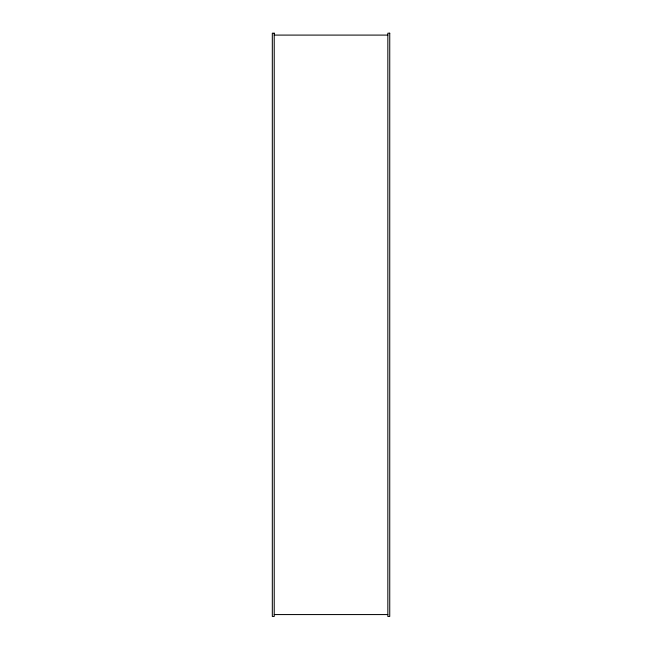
<?xml version="1.0" encoding="UTF-8"?>
<svg xmlns="http://www.w3.org/2000/svg" width="664" height="664" viewBox="0 0 664 664"><rect width="100%" height="100%" fill="white"/><g stroke="black" fill="none" stroke-linecap="round" stroke-linejoin="round"><path stroke-width="1" d="M274.224 35.092L387.842 35.092M274.224 614.565L387.842 614.565M274.224 33.2L272.323 33.2L272.323 616.458L274.224 616.458L274.224 33.2M389.735 33.2L387.842 33.2L387.842 616.458L389.735 616.458L389.735 33.2"/></g></svg>
